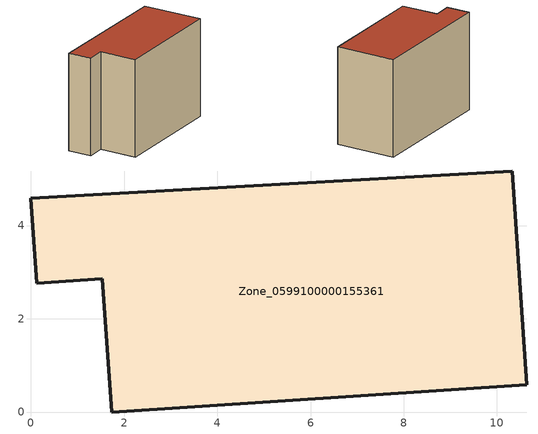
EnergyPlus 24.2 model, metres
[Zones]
Zone_0599100000155361
 floor ground (C_G): 1.53,2.86 0.13,2.76 0,4.58 10.32,5.17 10.64,0.58 1.73,0 z0
 wall outside (C_F): 10.32,5.17 0,4.58 0.13,2.76 1.53,2.86 1.73,0 10.64,0.58 10.32,5.17 z0:7.53
 roof outside (C_R): 1.73,0 10.64,0.58 10.32,5.17 0,4.58 0.13,2.76 1.53,2.86 z7.53
[BUILDING]
Pand.0599100000155361: North Axis=0; Terrain=City; Loads Convergence Tolerance Value=0.04; Temperature Convergence Tolerance Value=0.4; Solar Distribution=FullExterior; Maximum Number of Warmup Days=25; Minimum Number of Warmup Days=1
[Site:Location]
Rotterdam.The.Hague.AP_ZH_NLD Design_Conditions: Latitude=51.96; Longitude=4.45; Time Zone=1; Elevation=-4.5
[SITE:GROUNDTEMPERATURE:BUILDINGSURFACE]
18, 18, 18, 18, 18, 18, 18, 18, 18, 18, 18, 18
[MATERIAL] Thermal Absorptance=0.9; Solar Absorptance=0.7; Visible Absorptance=0.7
Name | Roughness | Thickness | Conductivity | Density | Specific Heat
G.TI.1946 | MediumSmooth | 0.15 | 1 | 540 | 1210
F.TI.1946 | Rough | 0.3 | 0.857143 | 1920 | 840
R.TI.1946 | MediumRough | 0.2 | 0.1 | 1500 | 1000
[CONSTRUCTION]
C_G: G.TI.1946
C_F: F.TI.1946
C_R: R.TI.1946
[ZONE]
Zone_0599100000155361: Type=1; Multiplier=1; Ceiling Height=Autocalculate; Volume=Autocalculate; Floor Area=autocalculate; Part of Total Floor Area=Yes
[ZONEINFILTRATION:DESIGNFLOWRATE]
Infil_Zone_0599100000155361: Zone or ZoneList or Space or SpaceList=Zone_0599100000155361; Schedule=AlwaysOn; Design Flow Rate Calculation Method=Flow/Area; Flow Rate per Floor Area=0.003; Constant Term Coefficient=1; Temperature Term Coefficient=0; Velocity Term Coefficient=0; Velocity Squared Term Coefficient=0
[HVACTEMPLATE:ZONE:IDEALLOADSAIRSYSTEM]
Zone_0599100000155361: Maximum Heating Supply Air Temperature=50; Minimum Cooling Supply Air Temperature=13; Maximum Heating Supply Air Humidity Ratio=0.0156; Minimum Cooling Supply Air Humidity Ratio=0.0077; Heating Limit=NoLimit; Cooling Limit=NoLimit; Dehumidification Control Type=ConstantSensibleHeatRatio; Cooling Sensible Heat Ratio=0.7; Dehumidification Setpoint=60; Humidification Control Type=None; Humidification Setpoint=30; Outdoor Air Method=None; Outdoor Air Flow Rate per Person=0.00944; Outdoor Air Flow Rate per Zone Floor Area=0; Outdoor Air Flow Rate per Zone=0; Demand Controlled Ventilation Type=None; Outdoor Air Economizer Type=NoEconomizer; Heat Recovery Type=None; Sensible Heat Recovery Effectiveness=0.7; Latent Heat Recovery Effectiveness=0.65
[ZONECONTROL:THERMOSTAT]
ThermostatControl_Zone_0599100000155361: Zone or ZoneList=Zone_0599100000155361; Control Type Schedule=DualSetpointControlType; Control 1=Thermostat_Zone_0599100000155361; Temperature Difference Between Cutout And Setpoint=0
[THERMOSTATSETPOINT:DUALSETPOINT]
Thermostat_Zone_0599100000155361: Heating Setpoint Temperature Schedule=HeatingSetpoint_Zone_0599100000155361; Cooling Setpoint Temperature Schedule=CoolingSetpoint_Zone_0599100000155361
[SCHEDULE:COMPACT]
HeatingSetpoint_Zone_0599100000155361: Through: 12/31, For: AllDays, Until: 24:00, 21
CoolingSetpoint_Zone_0599100000155361: Through: 12/31, For: AllDays, Until: 24:00, 24
DualSetpointControlType: Through: 12/31, For: AllDays, Until: 24:00, 4
AlwaysOn: Through: 12/31, For: AllDays, Until: 24:00, 1
